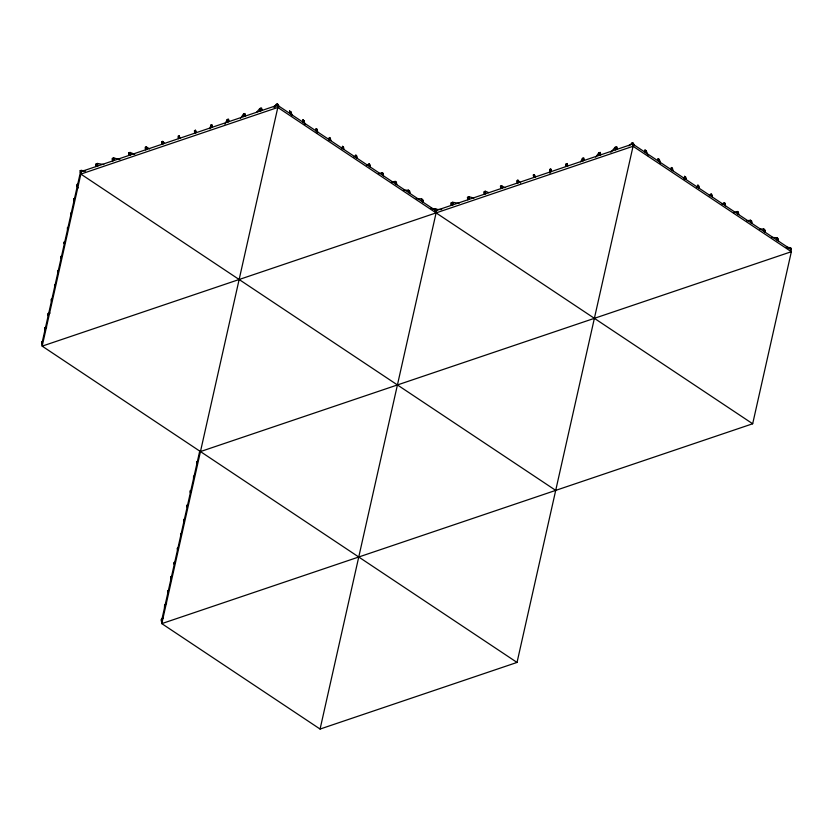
<?xml version="1.0" encoding="UTF-8"?>
<svg xmlns="http://www.w3.org/2000/svg" width="833" height="833" viewBox="0 0 833 833"><rect width="100%" height="100%" fill="white"/><g stroke="black" fill="none" stroke-linecap="round" stroke-linejoin="round"><path stroke-width="1.25" d="M328.91 140.048L329.389 137.518L330.337 138.143L330.722 140.652L329.858 137.841M684.153 178.866L684.632 176.336L685.59 176.96L685.965 179.47L685.111 176.658M685.122 179.459L685.59 176.96M628.78 145.827L632.539 142.766L633.059 146.275L517.033 662.433L42.171 346.132L41.848 341.738L42.035 342.988M44.888 330.326L45.044 327.494L45.232 328.754M48.127 315.884L48.252 313.25L48.439 314.51M64.214 242.257L64.287 243.975L64.318 241.789L64.505 243.049M77.115 186.946L77.282 184.114L77.469 185.374M85.216 170.598L80.322 170.567L80.312 172.702M41.837 343.873L80.509 171.817L277.472 105.208L436.575 211.176M517.033 662.433L320.08 729.052L161.789 623.615L161.456 619.221L163.258 617.368M166.579 603.238L164.663 604.977L164.497 607.809M183.822 519.74L183.906 521.458L183.926 519.282L184.114 520.531M277.087 104.833L277.285 103.948L278.097 104.489L279.128 106.843M162.258 621.897L161.446 621.356L199.837 450.57M277.274 106.083L277.472 105.208M435.565 211.52L435.763 210.634M320.08 729.052L436.096 212.894L435.576 209.385L433.014 209.073M632.341 143.651L632.539 142.766L633.351 143.307L634.382 145.66M632.528 144.9L632.726 144.026L791.017 249.452M790.632 249.088L790.829 248.203L790.017 247.661L786.165 247.193M273.536 107.009L277.285 103.948L277.816 107.467L161.789 623.615L752.678 423.768L791.35 251.712L790.829 248.203L786.977 247.734M209.885 128.823L210.853 125.106L212.04 124.7L212.415 127.21M565.461 166.402L566.107 163.924L567.294 163.518L567.669 166.027M224.879 124.169L227.17 119.577L228.544 119.119L228.919 121.628M580.695 161.831L582.423 158.395L583.798 157.937L584.172 160.446M341.468 148.618L342.623 146.348L343.477 146.91L343.852 149.419M696.721 187.435L697.877 185.155L698.731 185.728L699.106 188.237M240.518 118.328L243.486 114.069L245.058 113.527L245.433 116.037M595.762 157.145L598.729 152.887L600.312 152.345L600.687 154.855M256.429 112.465L259.781 108.55L261.583 107.946L261.958 110.456M610.849 152.262L615.035 147.368L616.837 146.764L617.211 149.274M162.071 620.647L161.258 620.106L163.049 618.242M274.651 107.384L276.462 105.552L276.275 104.292M354.046 156.958L355.837 155.146L356.649 155.688L357.024 158.197M709.289 195.776L711.09 193.964L711.903 194.495L712.277 197.004M275.463 105.76L277.285 103.948L278.316 106.301M44.701 329.066L46.617 327.327M47.939 314.635L49.99 313.073M366.759 165.194L369.009 163.914L369.862 164.486L370.237 166.996M722.013 204.012L724.262 202.731L725.106 203.304L725.481 205.803M145.577 149.815L145.202 147.306L146.379 146.9L149.638 148.94M146.566 148.149L145.39 148.566M500.82 188.633L500.446 186.123L501.622 185.717L504.881 187.758M501.81 186.967L500.633 187.383M103.771 164.549L97.451 163.455L95.649 164.07L96.024 166.579M119.952 159.572L113.757 157.947L112.174 158.478L112.549 160.988M129.073 155.396L128.688 152.887L130.063 152.429L134.8 154.313M164.507 143.276L162.737 141.381L161.675 141.735L162.05 144.244M180.126 138.153L179.126 135.831L178.116 136.175L178.491 138.684M194.61 133.176L194.506 130.635L195.557 130.271L195.932 132.78M95.837 165.319L97.638 164.715M112.361 159.728L113.944 159.197M128.886 154.147L130.25 153.678M161.862 142.984L162.924 142.63M178.304 137.435L179.314 137.091M194.693 131.885L195.745 131.531M211.041 126.356L212.228 125.96M227.357 120.837L228.731 120.368M243.673 115.318L245.246 114.787M259.969 109.81L261.77 109.196M459.025 203.367L452.704 202.273L450.903 202.888L451.278 205.387M473.967 198.067L469 196.755L467.428 197.296L467.802 199.805M488.867 192.662L485.316 191.246L483.942 191.705L484.317 194.214M520.646 183.041L517.98 180.188L516.929 180.553L517.303 183.062M533.734 177.502L533.359 174.992L534.37 174.649L535.369 176.971M549.915 173.264L549.749 169.453L550.811 169.089L551.186 171.598M435.576 209.385L441.761 209.541M451.09 204.137L452.892 203.533M467.615 198.546L469.187 198.015M484.129 192.964L485.504 192.496M517.116 181.802L518.168 181.448M533.547 176.242L534.557 175.909M549.936 170.703L550.998 170.349M566.294 165.173L567.481 164.767M582.611 159.655L583.985 159.186M598.917 154.136L600.499 153.605M615.223 148.618L617.024 148.014M434.753 210.978L632.726 144.026M789.819 248.546L790.829 248.203M200.461 451.569L791.35 251.712L633.059 146.275L42.171 346.132L80.853 174.076L80.322 170.567L85.507 171.067M161.258 620.106L162.279 619.762M161.446 621.356L162.466 621.012M378.432 173.826L382.149 172.67L383.107 173.306L383.482 175.815M733.675 212.644L737.403 211.488L738.35 212.123L738.725 214.633M391.416 181.969L395.269 181.407L396.362 182.135L396.737 184.645M746.66 220.787L750.512 220.224L751.616 220.953L751.991 223.463M403.172 190.309L408.368 190.132L409.638 190.976L410.013 193.485M759.717 229.085L763.622 228.95L764.892 229.793L765.267 232.303M416.271 198.618L421.477 198.858L422.925 199.826L423.299 202.336M771.525 237.436L776.72 237.676L778.168 238.644L778.543 241.154M430.921 208.375L434.764 208.844L436.388 209.926M128.688 152.887L131.104 153.845M685.778 178.22L684.82 177.596M330.534 139.403L329.576 138.778M647.887 155.677L646.262 150.783L644.815 149.815L645.19 152.324M658.476 161.175L658.101 158.666L659.361 159.509L660.142 163.299M671.471 170.078L671.367 167.506L672.47 168.235L672.845 170.744M645.002 151.075L646.45 152.033M658.289 159.915L659.549 160.759M671.554 168.755L672.658 169.495M698.064 186.415L698.918 186.977M711.278 195.214L712.09 195.755M724.45 203.991L725.293 204.554M737.59 212.738L738.538 213.373M750.7 221.474L751.803 222.213M763.809 230.21L765.079 231.053M776.908 238.936L778.355 239.894M289.946 113.507L289.572 110.997L291.009 111.966L292.227 115.641M303.222 122.357L302.848 119.848L304.118 120.691L304.888 124.492M316.217 131.26L316.124 128.688L317.217 129.417L317.602 131.926M289.759 112.257L291.196 113.215M303.035 121.097L304.305 121.941M316.311 129.938L317.415 130.677M342.811 147.597L343.665 148.159M356.024 156.396L356.836 156.937M369.196 165.173L370.05 165.736M382.337 173.92L383.295 174.555M395.456 182.656L396.55 183.395M408.555 191.392L409.826 192.236M421.665 200.118L423.112 201.076M752.678 423.768L277.816 107.467L80.853 174.076L555.715 490.377M80.322 170.567L81.134 171.109M80.509 171.817L81.322 172.358M41.65 342.623L42.462 343.154M76.928 185.686L78.156 187.946M533.359 174.992L534.359 177.304M289.572 110.997L290.384 113.444M658.101 158.666L658.611 161.186M302.848 119.848L303.358 122.368M790.017 247.661L790.205 248.911M777.449 238.165L777.824 240.664M776.72 237.676L777.095 240.185M764.257 229.377L764.632 231.886M763.622 228.95L763.996 231.459M751.064 220.589L751.439 223.098M750.512 220.224L750.887 222.734M737.871 211.801L738.246 214.31M737.403 211.488L737.778 213.998M724.689 203.013L725.064 205.522M724.262 202.731L724.637 205.241M711.09 193.964L711.465 196.463M698.304 185.447L698.679 187.956M697.877 185.155L698.252 187.664M684.632 176.336L685.007 178.845M671.919 167.87L672.293 170.38M671.367 167.506L671.742 170.015M659.361 159.509L659.736 162.018M658.736 159.082L659.111 161.592M646.262 150.783L646.637 153.293M645.544 150.294L645.919 152.803M633.351 143.307L633.538 144.567M631.529 143.109L631.716 144.359M615.941 147.066L616.316 149.576M615.035 147.368L615.41 149.878M599.521 152.616L599.895 155.125M598.729 152.887L599.104 155.396M583.11 158.166L583.485 160.675M582.423 158.395L582.798 160.904M566.7 163.716L567.075 166.225M566.107 163.924L566.482 166.423M550.28 169.266L550.655 171.775M549.749 169.453L550.124 171.962M534.37 174.649L534.744 177.158M517.98 180.188L518.355 182.698M517.46 180.376L517.834 182.885M501.622 185.717L501.997 188.227L501.414 188.435L501.039 185.926M485.316 191.246L485.691 193.756M484.629 191.475L485.004 193.985M469 196.755L469.375 199.264M468.219 197.025L468.594 199.535M452.704 202.273L453.079 204.783M451.798 202.575L452.173 205.085M436.586 209.041L436.773 210.301M434.764 208.844L434.951 210.093M422.196 199.347L422.57 201.857M421.477 198.858L421.852 201.367M409.003 190.559L409.378 193.069M408.368 190.132L408.743 192.642M395.81 181.771L396.196 184.28M395.269 181.407L395.644 183.916M382.628 172.983L383.003 175.492M382.149 172.67L382.524 175.18M369.435 164.195L369.81 166.704M369.009 163.914L369.383 166.423M355.837 155.146L356.212 157.656M343.05 146.629L343.425 149.138M342.623 146.348L342.998 148.857M329.389 137.518L329.764 140.027M316.675 129.053L317.05 131.562M316.124 128.688L316.498 131.197M304.118 120.691L304.493 123.201M303.483 120.264L303.858 122.774M291.009 111.966L291.383 114.475M290.29 111.487L290.665 113.986M278.097 104.489L278.284 105.749M260.687 108.248L261.062 110.758M259.781 108.55L260.156 111.06M244.277 113.798L244.652 116.308M243.486 114.069L243.861 116.578M227.857 119.348L228.232 121.857M227.17 119.577L227.544 122.087M211.447 124.898L211.821 127.407M210.853 125.106L211.228 127.616M195.037 130.448L195.411 132.957M194.506 130.635L194.88 133.145M179.126 135.831L179.501 138.34M162.737 141.381L163.112 143.89M162.206 141.558L162.581 144.067M197.077 462.856L196.89 461.607L196.723 464.429M196.713 462.388L196.9 463.648M146.379 146.9L146.754 149.409L146.171 149.617L145.796 147.108M193.839 477.288L193.652 476.039L193.527 478.673M193.495 476.726L193.683 477.986M190.59 491.72L190.403 490.47L190.32 492.917M190.268 491.064L190.455 492.324M187.352 506.141L187.165 504.881L187.113 507.172M187.05 505.402L187.238 506.662M130.063 152.429L130.437 154.938M129.375 152.658L129.75 155.167M180.886 534.89L180.699 533.641L180.688 535.775M180.605 534.078L180.792 535.327M177.668 549.207L177.481 547.958L177.46 550.134M177.377 548.416L177.564 549.665M113.757 157.947L114.131 160.457M174.461 563.493L174.274 562.233L174.222 564.524M174.159 562.754L174.347 564.003M112.965 158.208L113.34 160.717M171.254 577.748L171.067 576.488L170.984 578.945M170.932 577.092L171.119 578.341M168.047 591.992L167.86 590.743L167.745 593.377M167.704 591.43L167.891 592.68M164.663 604.977L164.851 606.237M164.486 605.768L164.674 607.018M97.451 163.455L97.825 165.965M96.555 163.757L96.93 166.267M161.456 619.221L161.644 620.47M81.332 170.224L81.519 171.483M77.105 184.905L77.292 186.155M74.22 199.805L74.033 198.556L73.908 201.19M73.877 199.243L74.064 200.493M70.982 214.237L70.795 212.977L70.711 215.435M70.659 213.581L70.847 214.831M67.733 228.659L67.546 227.399L67.504 229.689M67.431 227.919L67.619 229.169M61.278 257.407L61.09 256.147L61.08 258.292M60.986 256.595L61.173 257.845M58.06 271.725L57.873 270.465L57.852 272.651M57.769 270.933L57.956 272.183M54.843 286L54.655 284.751L54.614 287.041M54.541 285.271L54.728 286.521M51.636 300.265L51.448 299.005L51.375 301.463M51.323 299.609L51.511 300.859M48.095 313.947L48.283 315.197M44.878 328.285L45.065 329.535M550.811 169.089L550.925 171.65M195.557 130.271L195.672 132.832M317.217 129.417L317.363 133.322"/></g></svg>
